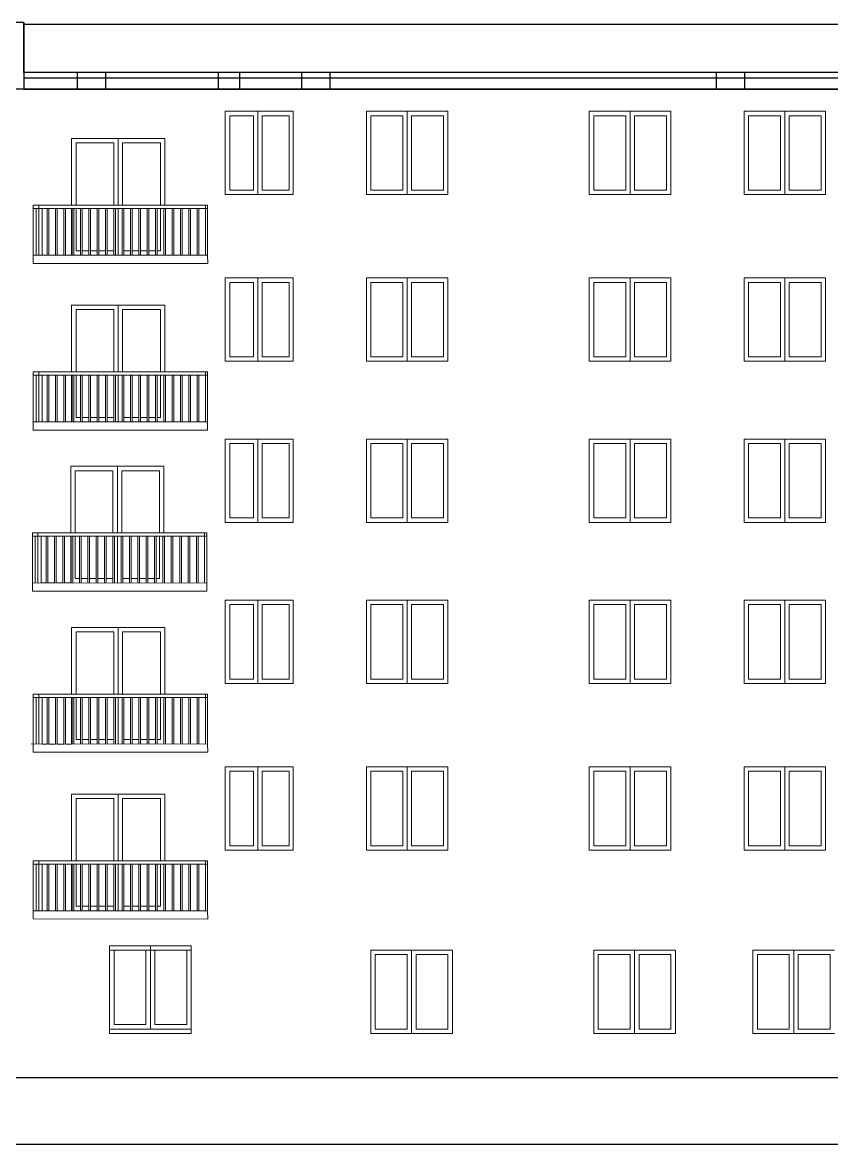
# Model space of a CAD drawing. Header units: millimetres. Extents: x -689206 to 4969298, y -1019800 to 703299.
# Drawn here: x -170048 to -155475, y -562840 to -542640 of the extents above; entities that cross this region are included whole.
import ezdxf

# ---------------------------------------------------------------- set-up
doc = ezdxf.new("R2010")
doc.units = ezdxf.units.MM
doc.layers.add('РАЗМЕРЫ', color=7, linetype='Continuous', lineweight=9)
doc.layers.add('фасад1', color=7, linetype='Continuous')

msp = doc.modelspace()

# ---------------------------------------------------------------- linework, layer by layer
at = {"layer": 'РАЗМЕРЫ', "lineweight": 30, "ltscale": 35}
for p, q in [((-170021.4, -542639.7), (-170531.4, -542639.7)), ((-170021.4, -542639.7), (-170021.4, -543839.7)), ((-170021.4, -543539.7), (-170021.4, -542639.7)), ((-152399.4, -542679.7), (-170021.4, -542679.7)), ((-151889.4, -543539.7), (-170021.4, -543539.7)), ((-169061.4, -543539.7), (-169061.4, -543839.7)), ((-168551.4, -543539.7), (-168551.4, -543839.7)), ((-166521.4, -543539.7), (-166521.4, -543839.7)), ((-166141.4, -543539.7), (-166141.4, -543839.7)), ((-165021.4, -543539.7), (-165021.4, -543839.7)), ((-164511.4, -543539.7), (-164511.4, -543839.7)), ((-157551.4, -543539.7), (-157551.4, -543839.7)), ((-157041.4, -543539.7), (-157041.4, -543839.7)), ((-170021.4, -543639.7), (-151889.4, -543639.7)), ((-151889.4, -543839.7), (-170531.4, -543839.7)), ((-170021.4, -543839.7), (-151889.4, -543839.7)), ((-152399.4, -561639.7), (-194450, -561639.7)), ((-141439.4, -562839.7), (-179761.4, -562839.7))]:
    msp.add_line(p, q, dxfattribs=at)
at = {"layer": 'РАЗМЕРЫ', "lineweight": 15, "ltscale": 35}
for p, q in [((-166399.6, -544239.7), (-166399.6, -545739.7)), ((-165169.6, -544239.7), (-166399.6, -544239.7)), ((-166399.6, -544239.7), (-166399.6, -545739.7)), ((-165169.6, -544239.7), (-166399.6, -544239.7)), ((-165169.6, -544239.7), (-166339.6, -544239.7)), ((-165169.6, -544239.7), (-166339.6, -544239.7)), ((-165169.6, -544239.7), (-166339.6, -544239.7)), ((-165169.6, -544239.7), (-166339.6, -544239.7)), ((-165888.7, -544319.7), (-166313.7, -544319.7)), ((-166313.7, -544319.7), (-166313.7, -545659.7)), ((-165888.7, -544319.7), (-165888.7, -545659.7)), ((-165754.6, -544239.7), (-165834.6, -544239.7)), ((-165754.6, -544239.7), (-165834.6, -544239.7)), ((-165808.7, -545739.7), (-165808.7, -544239.7)), ((-165754.6, -544239.7), (-165674.6, -544239.7)), ((-165754.6, -544239.7), (-165674.6, -544239.7)), ((-165242.8, -544319.7), (-165728.7, -544319.7)), ((-165728.7, -544319.7), (-165728.7, -545659.7)), ((-165242.8, -545659.7), (-165242.8, -544319.7)), ((-165169.6, -545739.7), (-165169.6, -544239.7)), ((-165169.6, -545739.7), (-165169.6, -544239.7)), ((-165169.6, -544239.7), (-165169.6, -545739.7)), ((-165169.6, -545739.7), (-165169.6, -544239.7)), ((-165169.6, -545739.7), (-165169.6, -544239.7)), ((-165169.6, -544239.7), (-165169.6, -545739.7)), ((-163854.1, -544239.7), (-163854.1, -545739.7)), ((-163854.1, -544239.7), (-162384.1, -544239.7)), ((-163854.1, -544239.7), (-163854.1, -545739.7)), ((-162384.1, -544239.7), (-163854.1, -544239.7)), ((-163854.1, -544239.7), (-163854.1, -545739.7)), ((-162384.1, -544239.7), (-163854.1, -544239.7)), ((-163774.1, -545659.7), (-163774.1, -544319.7)), ((-163774.1, -544319.7), (-163199.1, -544319.7)), ((-163199.1, -544319.7), (-163199.1, -545659.7)), ((-163119.1, -545739.7), (-163119.1, -544239.7)), ((-163039.1, -544319.7), (-162464.1, -544319.7)), ((-163039.1, -545659.7), (-163039.1, -544319.7)), ((-162464.1, -544319.7), (-162464.1, -545659.7)), ((-162384.1, -544239.7), (-162384.1, -545739.7)), ((-162384.1, -544239.7), (-162384.1, -545739.7)), ((-162384.1, -544239.7), (-162384.1, -545739.7)), ((-159838, -544239.7), (-159838, -545739.7)), ((-158368, -544239.7), (-159838, -544239.7)), ((-159838, -544239.7), (-159838, -545739.7)), ((-158368, -544239.7), (-159838, -544239.7)), ((-159838, -544239.7), (-159838, -545739.7)), ((-158368, -544239.7), (-159838, -544239.7)), ((-159758, -545659.7), (-159758, -544319.7)), ((-159758, -544319.7), (-159183, -544319.7)), ((-159183, -544319.7), (-159183, -545659.7)), ((-159103, -545739.7), (-159103, -544239.7)), ((-159023, -544319.7), (-158448, -544319.7)), ((-159023, -545659.7), (-159023, -544319.7)), ((-158448, -544319.7), (-158448, -545659.7)), ((-158368, -545739.7), (-158368, -544239.7)), ((-158368, -544239.7), (-158368, -545739.7)), ((-158368, -544239.7), (-158368, -545739.7)), ((-157052, -544239.7), (-157052, -545739.7)), ((-155582, -544239.7), (-157052, -544239.7)), ((-157052, -544239.7), (-157052, -545739.7)), ((-155582, -544239.7), (-157052, -544239.7)), ((-157052, -544239.7), (-157052, -545739.7)), ((-155582, -544239.7), (-157052, -544239.7)), ((-156972, -545659.7), (-156972, -544319.7)), ((-156972, -544319.7), (-156397, -544319.7)), ((-156397, -544319.7), (-156397, -545659.7)), ((-156317, -545739.7), (-156317, -544239.7)), ((-156237, -544319.7), (-155662, -544319.7)), ((-156237, -545659.7), (-156237, -544319.7)), ((-155662, -544319.7), (-155662, -545659.7)), ((-155582, -545739.7), (-155582, -544239.7)), ((-155582, -544239.7), (-155582, -545739.7)), ((-155582, -544239.7), (-155582, -545739.7)), ((-166399.6, -545739.7), (-165169.6, -545739.7)), ((-166399.6, -545739.7), (-165169.6, -545739.7)), ((-166339.6, -545739.7), (-165169.6, -545739.7)), ((-165169.6, -545739.7), (-166339.6, -545739.7)), ((-166339.6, -545739.7), (-165169.6, -545739.7)), ((-165169.6, -545739.7), (-166339.6, -545739.7)), ((-166313.7, -545659.7), (-165888.7, -545659.7)), ((-165728.7, -545659.7), (-165242.8, -545659.7)), ((-162384.1, -545739.7), (-163854.1, -545739.7)), ((-162384.1, -545739.7), (-163854.1, -545739.7)), ((-162384.1, -545739.7), (-163854.1, -545739.7)), ((-163854.1, -545739.7), (-163774.1, -545739.7)), ((-163199.1, -545659.7), (-163774.1, -545659.7)), ((-162464.1, -545659.7), (-163039.1, -545659.7)), ((-159838, -545739.7), (-158368, -545739.7)), ((-158368, -545739.7), (-159838, -545739.7)), ((-158368, -545739.7), (-159838, -545739.7)), ((-159838, -545739.7), (-159758, -545739.7)), ((-159183, -545659.7), (-159758, -545659.7)), ((-158448, -545659.7), (-159023, -545659.7)), ((-157052, -545739.7), (-155582, -545739.7)), ((-155582, -545739.7), (-157052, -545739.7)), ((-155582, -545739.7), (-157052, -545739.7)), ((-157052, -545739.7), (-156972, -545739.7)), ((-156397, -545659.7), (-156972, -545659.7)), ((-155662, -545659.7), (-156237, -545659.7)), ((-169851.9, -545929.7), (-169852.3, -546829.7)), ((-169692.9, -545989.7), (-169851.9, -545989.6)), ((-169801.1, -545989.6), (-169801.5, -546829.7)), ((-166711.9, -545929.7), (-166712.3, -546831)), ((-166399.6, -547239.7), (-166399.6, -548739.7)), ((-165169.6, -547239.7), (-166399.6, -547239.7)), ((-166399.6, -547239.7), (-166399.6, -548739.7)), ((-165169.6, -547239.7), (-166399.6, -547239.7)), ((-165169.6, -547239.7), (-166339.6, -547239.7)), ((-165169.6, -547239.7), (-166339.6, -547239.7)), ((-165169.6, -547239.7), (-166339.6, -547239.7)), ((-165169.6, -547239.7), (-166339.6, -547239.7)), ((-165888.7, -547319.7), (-166313.7, -547319.7)), ((-166313.7, -547319.7), (-166313.7, -548659.7)), ((-165888.7, -547319.7), (-165888.7, -548659.7)), ((-165754.6, -547239.7), (-165834.6, -547239.7)), ((-165754.6, -547239.7), (-165834.6, -547239.7)), ((-165808.7, -548739.7), (-165808.7, -547239.7)), ((-165754.6, -547239.7), (-165674.6, -547239.7)), ((-165754.6, -547239.7), (-165674.6, -547239.7)), ((-165242.8, -547319.7), (-165728.7, -547319.7)), ((-165728.7, -547319.7), (-165728.7, -548659.7)), ((-165242.8, -548659.7), (-165242.8, -547319.7)), ((-165169.6, -548739.7), (-165169.6, -547239.7)), ((-165169.6, -548739.7), (-165169.6, -547239.7)), ((-165169.6, -547239.7), (-165169.6, -548739.7)), ((-165169.6, -548739.7), (-165169.6, -547239.7)), ((-165169.6, -548739.7), (-165169.6, -547239.7)), ((-165169.6, -547239.7), (-165169.6, -548739.7)), ((-163854.1, -547239.7), (-163854.1, -548739.7)), ((-163854.1, -547239.7), (-162384.1, -547239.7)), ((-163854.1, -547239.7), (-163854.1, -548739.7)), ((-162384.1, -547239.7), (-163854.1, -547239.7)), ((-163854.1, -547239.7), (-163854.1, -548739.7)), ((-162384.1, -547239.7), (-163854.1, -547239.7)), ((-163774.1, -548659.7), (-163774.1, -547319.7)), ((-163774.1, -547319.7), (-163199.1, -547319.7)), ((-163199.1, -547319.7), (-163199.1, -548659.7)), ((-163119.1, -548739.7), (-163119.1, -547239.7)), ((-163039.1, -547319.7), (-162464.1, -547319.7)), ((-163039.1, -548659.7), (-163039.1, -547319.7)), ((-162464.1, -547319.7), (-162464.1, -548659.7)), ((-162384.1, -547239.7), (-162384.1, -548739.7)), ((-162384.1, -547239.7), (-162384.1, -548739.7)), ((-162384.1, -547239.7), (-162384.1, -548739.7)), ((-159838, -547239.7), (-159838, -548739.7)), ((-158368, -547239.7), (-159838, -547239.7)), ((-159838, -547239.7), (-159838, -548739.7)), ((-158368, -547239.7), (-159838, -547239.7)), ((-159838, -547239.7), (-159838, -548739.7)), ((-158368, -547239.7), (-159838, -547239.7)), ((-159758, -548659.7), (-159758, -547319.7)), ((-159758, -547319.7), (-159183, -547319.7)), ((-159183, -547319.7), (-159183, -548659.7)), ((-159103, -548739.7), (-159103, -547239.7)), ((-159023, -547319.7), (-158448, -547319.7)), ((-159023, -548659.7), (-159023, -547319.7)), ((-158448, -547319.7), (-158448, -548659.7)), ((-158368, -548739.7), (-158368, -547239.7)), ((-158368, -547239.7), (-158368, -548739.7)), ((-158368, -547239.7), (-158368, -548739.7)), ((-157052, -547239.7), (-157052, -548739.7)), ((-155582, -547239.7), (-157052, -547239.7)), ((-157052, -547239.7), (-157052, -548739.7)), ((-155582, -547239.7), (-157052, -547239.7)), ((-157052, -547239.7), (-157052, -548739.7)), ((-155582, -547239.7), (-157052, -547239.7)), ((-156972, -548659.7), (-156972, -547319.7)), ((-156972, -547319.7), (-156397, -547319.7)), ((-156397, -547319.7), (-156397, -548659.7)), ((-156317, -548739.7), (-156317, -547239.7)), ((-156237, -547319.7), (-155662, -547319.7)), ((-156237, -548659.7), (-156237, -547319.7)), ((-155662, -547319.7), (-155662, -548659.7)), ((-155582, -548739.7), (-155582, -547239.7)), ((-155582, -547239.7), (-155582, -548739.7)), ((-155582, -547239.7), (-155582, -548739.7)), ((-166399.6, -548739.7), (-165169.6, -548739.7)), ((-166399.6, -548739.7), (-165169.6, -548739.7)), ((-166339.6, -548739.7), (-165169.6, -548739.7)), ((-165169.6, -548739.7), (-166339.6, -548739.7)), ((-166339.6, -548739.7), (-165169.6, -548739.7)), ((-165169.6, -548739.7), (-166339.6, -548739.7)), ((-166313.7, -548659.7), (-165888.7, -548659.7)), ((-165728.7, -548659.7), (-165242.8, -548659.7)), ((-162384.1, -548739.7), (-163854.1, -548739.7)), ((-162384.1, -548739.7), (-163854.1, -548739.7)), ((-162384.1, -548739.7), (-163854.1, -548739.7)), ((-163854.1, -548739.7), (-163774.1, -548739.7)), ((-163199.1, -548659.7), (-163774.1, -548659.7)), ((-162464.1, -548659.7), (-163039.1, -548659.7)), ((-159838, -548739.7), (-158368, -548739.7)), ((-158368, -548739.7), (-159838, -548739.7)), ((-158368, -548739.7), (-159838, -548739.7)), ((-159838, -548739.7), (-159758, -548739.7)), ((-159183, -548659.7), (-159758, -548659.7)), ((-158448, -548659.7), (-159023, -548659.7)), ((-157052, -548739.7), (-155582, -548739.7)), ((-155582, -548739.7), (-157052, -548739.7)), ((-155582, -548739.7), (-157052, -548739.7)), ((-157052, -548739.7), (-156972, -548739.7)), ((-156397, -548659.7), (-156972, -548659.7)), ((-155662, -548659.7), (-156237, -548659.7)), ((-169851.9, -548929.7), (-169852.3, -549829.7)), ((-169692.9, -548989.7), (-169851.9, -548989.6)), ((-169801.1, -548989.6), (-169801.5, -549829.7)), ((-166711.9, -548929.7), (-166712.3, -549831)), ((-166399.6, -550139.7), (-166399.6, -551639.7)), ((-165169.6, -550139.7), (-166399.6, -550139.7)), ((-166399.6, -550139.7), (-166399.6, -551639.7)), ((-165169.6, -550139.7), (-166399.6, -550139.7)), ((-165169.6, -550139.7), (-166339.6, -550139.7)), ((-165169.6, -550139.7), (-166339.6, -550139.7)), ((-165169.6, -550139.7), (-166339.6, -550139.7)), ((-165169.6, -550139.7), (-166339.6, -550139.7)), ((-165888.7, -550219.7), (-166313.7, -550219.7)), ((-166313.7, -550219.7), (-166313.7, -551559.7)), ((-165888.7, -550219.7), (-165888.7, -551559.7)), ((-165754.6, -550139.7), (-165834.6, -550139.7)), ((-165754.6, -550139.7), (-165834.6, -550139.7)), ((-165808.7, -551639.7), (-165808.7, -550139.7)), ((-165754.6, -550139.7), (-165674.6, -550139.7)), ((-165754.6, -550139.7), (-165674.6, -550139.7)), ((-165242.8, -550219.7), (-165728.7, -550219.7)), ((-165728.7, -550219.7), (-165728.7, -551559.7)), ((-165242.8, -551559.7), (-165242.8, -550219.7)), ((-165169.6, -551639.7), (-165169.6, -550139.7)), ((-165169.6, -551639.7), (-165169.6, -550139.7)), ((-165169.6, -550139.7), (-165169.6, -551639.7)), ((-165169.6, -551639.7), (-165169.6, -550139.7)), ((-165169.6, -551639.7), (-165169.6, -550139.7)), ((-165169.6, -550139.7), (-165169.6, -551639.7)), ((-163854.1, -550139.7), (-163854.1, -551639.7)), ((-163854.1, -550139.7), (-162384.1, -550139.7)), ((-163854.1, -550139.7), (-163854.1, -551639.7)), ((-162384.1, -550139.7), (-163854.1, -550139.7)), ((-163854.1, -550139.7), (-163854.1, -551639.7)), ((-162384.1, -550139.7), (-163854.1, -550139.7)), ((-163774.1, -551559.7), (-163774.1, -550219.7)), ((-163774.1, -550219.7), (-163199.1, -550219.7)), ((-163199.1, -550219.7), (-163199.1, -551559.7)), ((-163119.1, -551639.7), (-163119.1, -550139.7)), ((-163039.1, -550219.7), (-162464.1, -550219.7)), ((-163039.1, -551559.7), (-163039.1, -550219.7)), ((-162464.1, -550219.7), (-162464.1, -551559.7)), ((-162384.1, -550139.7), (-162384.1, -551639.7)), ((-162384.1, -550139.7), (-162384.1, -551639.7)), ((-162384.1, -550139.7), (-162384.1, -551639.7)), ((-159838, -550139.7), (-159838, -551639.7)), ((-158368, -550139.7), (-159838, -550139.7)), ((-159838, -550139.7), (-159838, -551639.7)), ((-158368, -550139.7), (-159838, -550139.7)), ((-159838, -550139.7), (-159838, -551639.7)), ((-158368, -550139.7), (-159838, -550139.7)), ((-159758, -551559.7), (-159758, -550219.7)), ((-159758, -550219.7), (-159183, -550219.7)), ((-159183, -550219.7), (-159183, -551559.7)), ((-159103, -551639.7), (-159103, -550139.7)), ((-159023, -550219.7), (-158448, -550219.7)), ((-159023, -551559.7), (-159023, -550219.7)), ((-158448, -550219.7), (-158448, -551559.7)), ((-158368, -551639.7), (-158368, -550139.7)), ((-158368, -550139.7), (-158368, -551639.7)), ((-158368, -550139.7), (-158368, -551639.7)), ((-157052, -550139.7), (-157052, -551639.7)), ((-155582, -550139.7), (-157052, -550139.7)), ((-157052, -550139.7), (-157052, -551639.7)), ((-155582, -550139.7), (-157052, -550139.7)), ((-157052, -550139.7), (-157052, -551639.7)), ((-155582, -550139.7), (-157052, -550139.7)), ((-156972, -551559.7), (-156972, -550219.7)), ((-156972, -550219.7), (-156397, -550219.7)), ((-156397, -550219.7), (-156397, -551559.7)), ((-156317, -551639.7), (-156317, -550139.7)), ((-156237, -550219.7), (-155662, -550219.7)), ((-156237, -551559.7), (-156237, -550219.7)), ((-155662, -550219.7), (-155662, -551559.7)), ((-155582, -551639.7), (-155582, -550139.7)), ((-155582, -550139.7), (-155582, -551639.7)), ((-155582, -550139.7), (-155582, -551639.7)), ((-166399.6, -551639.7), (-165169.6, -551639.7)), ((-166399.6, -551639.7), (-165169.6, -551639.7)), ((-166339.6, -551639.7), (-165169.6, -551639.7)), ((-165169.6, -551639.7), (-166339.6, -551639.7)), ((-166339.6, -551639.7), (-165169.6, -551639.7)), ((-165169.6, -551639.7), (-166339.6, -551639.7)), ((-166313.7, -551559.7), (-165888.7, -551559.7)), ((-165728.7, -551559.7), (-165242.8, -551559.7)), ((-162384.1, -551639.7), (-163854.1, -551639.7)), ((-162384.1, -551639.7), (-163854.1, -551639.7)), ((-162384.1, -551639.7), (-163854.1, -551639.7)), ((-163854.1, -551639.7), (-163774.1, -551639.7)), ((-163199.1, -551559.7), (-163774.1, -551559.7)), ((-162464.1, -551559.7), (-163039.1, -551559.7)), ((-159838, -551639.7), (-158368, -551639.7)), ((-158368, -551639.7), (-159838, -551639.7)), ((-158368, -551639.7), (-159838, -551639.7)), ((-159838, -551639.7), (-159758, -551639.7)), ((-159183, -551559.7), (-159758, -551559.7)), ((-158448, -551559.7), (-159023, -551559.7)), ((-157052, -551639.7), (-155582, -551639.7)), ((-155582, -551639.7), (-157052, -551639.7)), ((-155582, -551639.7), (-157052, -551639.7)), ((-157052, -551639.7), (-156972, -551639.7)), ((-156397, -551559.7), (-156972, -551559.7)), ((-155662, -551559.7), (-156237, -551559.7)), ((-169867.6, -551829.7), (-169868, -552729.7)), ((-166727.6, -551829.7), (-166728, -552731)), ((-169708.6, -551889.7), (-169867.6, -551889.6)), ((-169816.8, -551889.6), (-169817.1, -552729.7)), ((-166399.6, -553039.7), (-166399.6, -554539.7)), ((-165169.6, -553039.7), (-166399.6, -553039.7)), ((-166399.6, -553039.7), (-166399.6, -554539.7)), ((-165169.6, -553039.7), (-166399.6, -553039.7)), ((-165169.6, -553039.7), (-166339.6, -553039.7)), ((-165169.6, -553039.7), (-166339.6, -553039.7)), ((-165169.6, -553039.7), (-166339.6, -553039.7)), ((-165169.6, -553039.7), (-166339.6, -553039.7)), ((-165754.6, -553039.7), (-165834.6, -553039.7)), ((-165754.6, -553039.7), (-165834.6, -553039.7)), ((-165808.7, -554539.7), (-165808.7, -553039.7)), ((-165754.6, -553039.7), (-165674.6, -553039.7)), ((-165754.6, -553039.7), (-165674.6, -553039.7)), ((-165169.6, -554539.7), (-165169.6, -553039.7)), ((-165169.6, -554539.7), (-165169.6, -553039.7)), ((-165169.6, -553039.7), (-165169.6, -554539.7)), ((-165169.6, -554539.7), (-165169.6, -553039.7)), ((-165169.6, -554539.7), (-165169.6, -553039.7)), ((-165169.6, -553039.7), (-165169.6, -554539.7)), ((-163854.1, -553039.7), (-163854.1, -554539.7)), ((-163854.1, -553039.7), (-162384.1, -553039.7)), ((-163854.1, -553039.7), (-163854.1, -554539.7)), ((-162384.1, -553039.7), (-163854.1, -553039.7)), ((-163854.1, -553039.7), (-163854.1, -554539.7)), ((-162384.1, -553039.7), (-163854.1, -553039.7)), ((-163119.1, -554539.7), (-163119.1, -553039.7)), ((-162384.1, -553039.7), (-162384.1, -554539.7)), ((-162384.1, -553039.7), (-162384.1, -554539.7)), ((-162384.1, -553039.7), (-162384.1, -554539.7)), ((-159838, -553039.7), (-159838, -554539.7)), ((-158368, -553039.7), (-159838, -553039.7)), ((-159838, -553039.7), (-159838, -554539.7)), ((-158368, -553039.7), (-159838, -553039.7)), ((-159838, -553039.7), (-159838, -554539.7)), ((-158368, -553039.7), (-159838, -553039.7)), ((-159103, -554539.7), (-159103, -553039.7)), ((-158368, -554539.7), (-158368, -553039.7)), ((-158368, -553039.7), (-158368, -554539.7)), ((-158368, -553039.7), (-158368, -554539.7)), ((-157052, -553039.7), (-157052, -554539.7)), ((-155582, -553039.7), (-157052, -553039.7)), ((-157052, -553039.7), (-157052, -554539.7)), ((-155582, -553039.7), (-157052, -553039.7)), ((-157052, -553039.7), (-157052, -554539.7)), ((-155582, -553039.7), (-157052, -553039.7)), ((-156317, -554539.7), (-156317, -553039.7)), ((-155582, -554539.7), (-155582, -553039.7)), ((-155582, -553039.7), (-155582, -554539.7)), ((-155582, -553039.7), (-155582, -554539.7)), ((-165888.7, -553119.7), (-166313.7, -553119.7)), ((-166313.7, -553119.7), (-166313.7, -554459.7)), ((-165888.7, -553119.7), (-165888.7, -554459.7)), ((-165242.8, -553119.7), (-165728.7, -553119.7)), ((-165728.7, -553119.7), (-165728.7, -554459.7)), ((-165242.8, -554459.7), (-165242.8, -553119.7)), ((-163774.1, -554459.7), (-163774.1, -553119.7)), ((-163774.1, -553119.7), (-163199.1, -553119.7)), ((-163199.1, -553119.7), (-163199.1, -554459.7)), ((-163039.1, -553119.7), (-162464.1, -553119.7)), ((-163039.1, -554459.7), (-163039.1, -553119.7)), ((-162464.1, -553119.7), (-162464.1, -554459.7)), ((-159758, -554459.7), (-159758, -553119.7)), ((-159758, -553119.7), (-159183, -553119.7)), ((-159183, -553119.7), (-159183, -554459.7)), ((-159023, -553119.7), (-158448, -553119.7)), ((-159023, -554459.7), (-159023, -553119.7)), ((-158448, -553119.7), (-158448, -554459.7)), ((-156972, -554459.7), (-156972, -553119.7)), ((-156972, -553119.7), (-156397, -553119.7)), ((-156397, -553119.7), (-156397, -554459.7)), ((-156237, -553119.7), (-155662, -553119.7)), ((-156237, -554459.7), (-156237, -553119.7)), ((-155662, -553119.7), (-155662, -554459.7)), ((-166313.7, -554459.7), (-165888.7, -554459.7)), ((-165728.7, -554459.7), (-165242.8, -554459.7)), ((-163199.1, -554459.7), (-163774.1, -554459.7)), ((-162464.1, -554459.7), (-163039.1, -554459.7)), ((-159183, -554459.7), (-159758, -554459.7)), ((-158448, -554459.7), (-159023, -554459.7)), ((-156397, -554459.7), (-156972, -554459.7)), ((-155662, -554459.7), (-156237, -554459.7)), ((-166399.6, -554539.7), (-165169.6, -554539.7)), ((-166399.6, -554539.7), (-165169.6, -554539.7)), ((-166339.6, -554539.7), (-165169.6, -554539.7)), ((-165169.6, -554539.7), (-166339.6, -554539.7)), ((-166339.6, -554539.7), (-165169.6, -554539.7)), ((-165169.6, -554539.7), (-166339.6, -554539.7)), ((-162384.1, -554539.7), (-163854.1, -554539.7)), ((-162384.1, -554539.7), (-163854.1, -554539.7)), ((-162384.1, -554539.7), (-163854.1, -554539.7)), ((-163854.1, -554539.7), (-163774.1, -554539.7)), ((-159838, -554539.7), (-158368, -554539.7)), ((-158368, -554539.7), (-159838, -554539.7)), ((-158368, -554539.7), (-159838, -554539.7)), ((-159838, -554539.7), (-159758, -554539.7)), ((-157052, -554539.7), (-155582, -554539.7)), ((-155582, -554539.7), (-157052, -554539.7)), ((-155582, -554539.7), (-157052, -554539.7)), ((-157052, -554539.7), (-156972, -554539.7)), ((-169851.9, -554729.7), (-169852.3, -555629.7)), ((-169692.9, -554789.7), (-169851.9, -554789.6)), ((-169801.1, -554789.6), (-169801.5, -555629.7)), ((-166711.9, -554729.7), (-166712.3, -555631)), ((-166399.6, -556039.7), (-166399.6, -557539.7)), ((-165169.6, -556039.7), (-166399.6, -556039.7)), ((-165169.6, -556039.7), (-166339.6, -556039.7)), ((-165169.6, -556039.7), (-166339.6, -556039.7)), ((-165754.6, -556039.7), (-165834.6, -556039.7)), ((-165808.7, -557539.7), (-165808.7, -556039.7)), ((-165754.6, -556039.7), (-165674.6, -556039.7)), ((-165169.6, -557539.7), (-165169.6, -556039.7)), ((-165169.6, -557539.7), (-165169.6, -556039.7)), ((-165169.6, -556039.7), (-165169.6, -557539.7)), ((-163854.1, -556039.7), (-163854.1, -557539.7)), ((-163854.1, -556039.7), (-162384.1, -556039.7)), ((-163854.1, -556039.7), (-163854.1, -557539.7)), ((-162384.1, -556039.7), (-163854.1, -556039.7)), ((-163854.1, -556039.7), (-163854.1, -557539.7)), ((-162384.1, -556039.7), (-163854.1, -556039.7)), ((-163119.1, -557539.7), (-163119.1, -556039.7)), ((-162384.1, -556039.7), (-162384.1, -557539.7)), ((-162384.1, -556039.7), (-162384.1, -557539.7)), ((-162384.1, -556039.7), (-162384.1, -557539.7)), ((-159838, -556039.7), (-159838, -557539.7)), ((-158368, -556039.7), (-159838, -556039.7)), ((-159838, -556039.7), (-159838, -557539.7)), ((-158368, -556039.7), (-159838, -556039.7)), ((-159838, -556039.7), (-159838, -557539.7)), ((-158368, -556039.7), (-159838, -556039.7)), ((-159103, -557539.7), (-159103, -556039.7)), ((-158368, -557539.7), (-158368, -556039.7)), ((-158368, -556039.7), (-158368, -557539.7)), ((-158368, -556039.7), (-158368, -557539.7)), ((-157052, -556039.7), (-157052, -557539.7)), ((-155582, -556039.7), (-157052, -556039.7)), ((-157052, -556039.7), (-157052, -557539.7)), ((-155582, -556039.7), (-157052, -556039.7)), ((-157052, -556039.7), (-157052, -557539.7)), ((-155582, -556039.7), (-157052, -556039.7)), ((-156317, -557539.7), (-156317, -556039.7)), ((-155582, -557539.7), (-155582, -556039.7)), ((-155582, -556039.7), (-155582, -557539.7)), ((-155582, -556039.7), (-155582, -557539.7)), ((-165888.7, -556119.7), (-166313.7, -556119.7)), ((-166313.7, -556119.7), (-166313.7, -557459.7)), ((-165888.7, -556119.7), (-165888.7, -557459.7)), ((-165242.8, -556119.7), (-165728.7, -556119.7)), ((-165728.7, -556119.7), (-165728.7, -557459.7)), ((-165242.8, -557459.7), (-165242.8, -556119.7)), ((-163774.1, -557459.7), (-163774.1, -556119.7)), ((-163774.1, -556119.7), (-163199.1, -556119.7)), ((-163199.1, -556119.7), (-163199.1, -557459.7)), ((-163039.1, -556119.7), (-162464.1, -556119.7)), ((-163039.1, -557459.7), (-163039.1, -556119.7)), ((-162464.1, -556119.7), (-162464.1, -557459.7)), ((-159758, -557459.7), (-159758, -556119.7)), ((-159758, -556119.7), (-159183, -556119.7)), ((-159183, -556119.7), (-159183, -557459.7)), ((-159023, -556119.7), (-158448, -556119.7)), ((-159023, -557459.7), (-159023, -556119.7)), ((-158448, -556119.7), (-158448, -557459.7)), ((-156972, -557459.7), (-156972, -556119.7)), ((-156972, -556119.7), (-156397, -556119.7)), ((-156397, -556119.7), (-156397, -557459.7)), ((-156237, -556119.7), (-155662, -556119.7)), ((-156237, -557459.7), (-156237, -556119.7)), ((-155662, -556119.7), (-155662, -557459.7)), ((-166313.7, -557459.7), (-165888.7, -557459.7)), ((-165728.7, -557459.7), (-165242.8, -557459.7)), ((-163199.1, -557459.7), (-163774.1, -557459.7)), ((-162464.1, -557459.7), (-163039.1, -557459.7)), ((-159183, -557459.7), (-159758, -557459.7)), ((-158448, -557459.7), (-159023, -557459.7)), ((-156397, -557459.7), (-156972, -557459.7)), ((-155662, -557459.7), (-156237, -557459.7)), ((-166399.6, -557539.7), (-165169.6, -557539.7)), ((-166339.6, -557539.7), (-165169.6, -557539.7)), ((-165169.6, -557539.7), (-166339.6, -557539.7)), ((-162384.1, -557539.7), (-163854.1, -557539.7)), ((-162384.1, -557539.7), (-163854.1, -557539.7)), ((-162384.1, -557539.7), (-163854.1, -557539.7)), ((-163854.1, -557539.7), (-163774.1, -557539.7)), ((-159838, -557539.7), (-158368, -557539.7)), ((-158368, -557539.7), (-159838, -557539.7)), ((-158368, -557539.7), (-159838, -557539.7)), ((-159838, -557539.7), (-159758, -557539.7)), ((-157052, -557539.7), (-155582, -557539.7)), ((-155582, -557539.7), (-157052, -557539.7)), ((-155582, -557539.7), (-157052, -557539.7)), ((-157052, -557539.7), (-156972, -557539.7)), ((-169851.9, -557729.7), (-169852.3, -558629.7)), ((-169692.9, -557789.7), (-169851.9, -557789.6)), ((-169801.1, -557789.6), (-169801.5, -558629.7)), ((-166711.9, -557729.7), (-166712.3, -558631)), ((-168478.2, -559259.7), (-168478.2, -560759.7)), ((-167008.2, -559259.7), (-168478.2, -559259.7)), ((-168478.2, -559259.7), (-168478.2, -560759.7)), ((-167008.2, -559259.7), (-168478.2, -559259.7)), ((-167743.2, -560759.7), (-167743.2, -559259.7)), ((-167008.2, -559259.7), (-167008.2, -560759.7)), ((-167008.2, -559259.7), (-167008.2, -560759.7)), ((-168478.2, -559339.7), (-168478.2, -560839.7)), ((-168478.2, -559339.7), (-167008.2, -559339.7)), ((-168398.2, -560679.7), (-168398.2, -559339.7)), ((-168398.2, -559339.7), (-167823.2, -559339.7)), ((-167823.2, -559339.7), (-167823.2, -560679.7)), ((-167663.2, -559339.7), (-167088.2, -559339.7)), ((-167663.2, -560679.7), (-167663.2, -559339.7)), ((-167088.2, -559339.7), (-167088.2, -560679.7)), ((-167008.2, -559339.7), (-167008.2, -560839.7)), ((-163774.5, -559339.7), (-163774.5, -560839.7)), ((-163774.5, -559339.7), (-162304.5, -559339.7)), ((-163774.5, -559339.7), (-163774.5, -560839.7)), ((-162304.5, -559339.7), (-163774.5, -559339.7)), ((-163774.5, -559339.7), (-163774.5, -560839.7)), ((-162304.5, -559339.7), (-163774.5, -559339.7)), ((-163694.5, -560759.7), (-163694.5, -559419.7)), ((-163694.5, -559419.7), (-163119.5, -559419.7)), ((-163119.5, -559419.7), (-163119.5, -560759.7)), ((-163039.5, -560839.7), (-163039.5, -559339.7)), ((-162959.5, -559419.7), (-162384.5, -559419.7)), ((-162959.5, -560759.7), (-162959.5, -559419.7)), ((-162384.5, -559419.7), (-162384.5, -560759.7)), ((-162304.5, -559339.7), (-162304.5, -560839.7)), ((-162304.5, -559339.7), (-162304.5, -560839.7)), ((-162304.5, -559339.7), (-162304.5, -560839.7)), ((-159758.4, -559339.7), (-159758.4, -560839.7)), ((-158288.4, -559339.7), (-159758.4, -559339.7)), ((-159758.4, -559339.7), (-159758.4, -560839.7)), ((-158288.4, -559339.7), (-159758.4, -559339.7)), ((-159758.4, -559339.7), (-159758.4, -560839.7)), ((-158288.4, -559339.7), (-159758.4, -559339.7)), ((-159678.4, -560759.7), (-159678.4, -559419.7)), ((-159678.4, -559419.7), (-159103.4, -559419.7)), ((-159103.4, -559419.7), (-159103.4, -560759.7)), ((-159023.4, -560839.7), (-159023.4, -559339.7)), ((-158943.4, -559419.7), (-158368.4, -559419.7)), ((-158943.4, -560759.7), (-158943.4, -559419.7)), ((-158368.4, -559419.7), (-158368.4, -560759.7)), ((-158288.4, -560839.7), (-158288.4, -559339.7)), ((-158288.4, -559339.7), (-158288.4, -560839.7)), ((-158288.4, -559339.7), (-158288.4, -560839.7)), ((-156891.6, -559339.7), (-156891.6, -560839.7)), ((-155421.6, -559339.7), (-156891.6, -559339.7)), ((-156891.6, -559339.7), (-156891.6, -560839.7)), ((-155421.6, -559339.7), (-156891.6, -559339.7)), ((-156891.6, -559339.7), (-156891.6, -560839.7)), ((-155421.6, -559339.7), (-156891.6, -559339.7)), ((-156811.6, -560759.7), (-156811.6, -559419.7)), ((-156811.6, -559419.7), (-156236.6, -559419.7)), ((-156236.6, -559419.7), (-156236.6, -560759.7)), ((-156156.6, -560839.7), (-156156.6, -559339.7)), ((-156076.6, -559419.7), (-155501.6, -559419.7)), ((-156076.6, -560759.7), (-156076.6, -559419.7)), ((-155501.6, -559419.7), (-155501.6, -560759.7)), ((-167823.2, -560679.7), (-168398.2, -560679.7)), ((-167088.2, -560679.7), (-167663.2, -560679.7)), ((-167008.2, -560759.7), (-168478.2, -560759.7)), ((-167008.2, -560759.7), (-168478.2, -560759.7)), ((-168478.2, -560759.7), (-168398.2, -560759.7)), ((-167008.2, -560839.7), (-168478.2, -560839.7)), ((-162304.5, -560839.7), (-163774.5, -560839.7)), ((-162304.5, -560839.7), (-163774.5, -560839.7)), ((-162304.5, -560839.7), (-163774.5, -560839.7)), ((-163774.5, -560839.7), (-163694.5, -560839.7)), ((-163119.5, -560759.7), (-163694.5, -560759.7)), ((-162384.5, -560759.7), (-162959.5, -560759.7)), ((-159758.4, -560839.7), (-158288.4, -560839.7)), ((-158288.4, -560839.7), (-159758.4, -560839.7)), ((-158288.4, -560839.7), (-159758.4, -560839.7)), ((-159758.4, -560839.7), (-159678.4, -560839.7)), ((-159103.4, -560759.7), (-159678.4, -560759.7)), ((-158368.4, -560759.7), (-158943.4, -560759.7)), ((-156891.6, -560839.7), (-155421.6, -560839.7)), ((-155421.6, -560839.7), (-156891.6, -560839.7)), ((-155421.6, -560839.7), (-156891.6, -560839.7)), ((-156891.6, -560839.7), (-156811.6, -560839.7)), ((-156236.6, -560759.7), (-156811.6, -560759.7)), ((-155501.6, -560759.7), (-156076.6, -560759.7))]:
    msp.add_line(p, q, dxfattribs=at)
at = {"layer": 'фасад1', "color": 7, "lineweight": 15}
for p, q in [((-166711.9, -545929.7), (-169851.9, -545929.7)), ((-169752.9, -545929.7), (-169752.9, -546829.7)), ((-166711.9, -545990.1), (-169692.9, -545989.7)), ((-169152.9, -545989.7), (-169152.9, -546829.7)), ((-169122.9, -545989.7), (-169122.9, -546829.7)), ((-169002.9, -545989.7), (-169002.9, -546829.7)), ((-168972.9, -545989.7), (-168972.9, -546829.7)), ((-168852.9, -545989.7), (-168852.9, -546829.7)), ((-168822.9, -545989.7), (-168822.9, -546829.7)), ((-168702.9, -545989.7), (-168702.9, -546829.7)), ((-168672.9, -545989.7), (-168672.9, -546829.7)), ((-168552.9, -545989.7), (-168552.9, -546829.7)), ((-168522.9, -545989.7), (-168522.9, -546829.7)), ((-168402.9, -545989.7), (-168402.9, -546829.7)), ((-168372.9, -545989.7), (-168372.9, -546829.7)), ((-168252.9, -545989.7), (-168252.9, -546829.7)), ((-168222.9, -545989.7), (-168222.9, -546829.7)), ((-168102.9, -545989.7), (-168102.9, -546829.7)), ((-168072.9, -545989.7), (-168072.9, -546829.7)), ((-167952.9, -545989.7), (-167952.9, -546829.7)), ((-167922.9, -545989.7), (-167922.9, -546829.7)), ((-167802.9, -545989.7), (-167802.9, -546829.7)), ((-167772.9, -545989.7), (-167772.9, -546829.7)), ((-167652.9, -545989.7), (-167652.9, -546829.7)), ((-167622.9, -545989.7), (-167622.9, -546829.7)), ((-167502.9, -545989.7), (-167502.9, -546829.7)), ((-167472.9, -545989.7), (-167472.9, -546829.7)), ((-167352.9, -545989.7), (-167352.9, -546829.7)), ((-167322.9, -545989.7), (-167322.9, -546829.7)), ((-167199.9, -545990.1), (-167199.9, -546830.1)), ((-167169.9, -545990.1), (-167169.9, -546830.1)), ((-167049.9, -545990.1), (-167049.9, -546830.1)), ((-167019.9, -545990.1), (-167019.9, -546830.1)), ((-166899.9, -545990.1), (-166899.9, -546830.1)), ((-166869.9, -545990.1), (-166869.9, -546830.1)), ((-166752.9, -546829.7), (-166752.9, -545929.7)), ((-169002.9, -546749.7), (-169082.9, -546749.7)), ((-168852.9, -546749.7), (-168972.9, -546749.7)), ((-168702.9, -546749.7), (-168822.9, -546749.7)), ((-168552.9, -546749.7), (-168672.9, -546749.7)), ((-168402.9, -546749.7), (-168522.9, -546749.7)), ((-168102.9, -546749.7), (-168222.9, -546749.7)), ((-167952.9, -546749.7), (-168072.9, -546749.7)), ((-167802.9, -546749.7), (-167922.9, -546749.7)), ((-167652.9, -546749.7), (-167772.9, -546749.7)), ((-167562.9, -546749.7), (-167622.9, -546749.7)), ((-166711.9, -548929.7), (-169851.9, -548929.7)), ((-169752.9, -548929.7), (-169752.9, -549829.7)), ((-166711.9, -548990.1), (-169692.9, -548989.7)), ((-169152.9, -548989.7), (-169152.9, -549829.7)), ((-169122.9, -548989.7), (-169122.9, -549829.7)), ((-169002.9, -548989.7), (-169002.9, -549829.7)), ((-168972.9, -548989.7), (-168972.9, -549829.7)), ((-168852.9, -548989.7), (-168852.9, -549829.7)), ((-168822.9, -548989.7), (-168822.9, -549829.7)), ((-168702.9, -548989.7), (-168702.9, -549829.7)), ((-168672.9, -548989.7), (-168672.9, -549829.7)), ((-168552.9, -548989.7), (-168552.9, -549829.7)), ((-168522.9, -548989.7), (-168522.9, -549829.7)), ((-168402.9, -548989.7), (-168402.9, -549829.7)), ((-168372.9, -548989.7), (-168372.9, -549829.7)), ((-168252.9, -548989.7), (-168252.9, -549829.7)), ((-168222.9, -548989.7), (-168222.9, -549829.7)), ((-168102.9, -548989.7), (-168102.9, -549829.7)), ((-168072.9, -548989.7), (-168072.9, -549829.7)), ((-167952.9, -548989.7), (-167952.9, -549829.7)), ((-167922.9, -548989.7), (-167922.9, -549829.7)), ((-167802.9, -548989.7), (-167802.9, -549829.7)), ((-167772.9, -548989.7), (-167772.9, -549829.7)), ((-167652.9, -548989.7), (-167652.9, -549829.7)), ((-167622.9, -548989.7), (-167622.9, -549829.7)), ((-167502.9, -548989.7), (-167502.9, -549829.7)), ((-167472.9, -548989.7), (-167472.9, -549829.7)), ((-167352.9, -548989.7), (-167352.9, -549829.7)), ((-167322.9, -548989.7), (-167322.9, -549829.7)), ((-167199.9, -548990.1), (-167199.9, -549830.1)), ((-167169.9, -548990.1), (-167169.9, -549830.1)), ((-167049.9, -548990.1), (-167049.9, -549830.1)), ((-167019.9, -548990.1), (-167019.9, -549830.1)), ((-166899.9, -548990.1), (-166899.9, -549830.1)), ((-166869.9, -548990.1), (-166869.9, -549830.1)), ((-166752.9, -549829.7), (-166752.9, -548929.7)), ((-169002.9, -549749.7), (-169082.9, -549749.7)), ((-168852.9, -549749.7), (-168972.9, -549749.7)), ((-168702.9, -549749.7), (-168822.9, -549749.7)), ((-168552.9, -549749.7), (-168672.9, -549749.7)), ((-168402.9, -549749.7), (-168522.9, -549749.7)), ((-168102.9, -549749.7), (-168222.9, -549749.7)), ((-167952.9, -549749.7), (-168072.9, -549749.7)), ((-167802.9, -549749.7), (-167922.9, -549749.7)), ((-167652.9, -549749.7), (-167772.9, -549749.7)), ((-167562.9, -549749.7), (-167622.9, -549749.7)), ((-166727.6, -551829.7), (-169867.6, -551829.7)), ((-169768.6, -551829.7), (-169768.6, -552729.7)), ((-166768.6, -552729.7), (-166768.6, -551829.7)), ((-166727.6, -551890.1), (-169708.6, -551889.7)), ((-169168.6, -551889.7), (-169168.6, -552729.7)), ((-169138.6, -551889.7), (-169138.6, -552729.7)), ((-169018.6, -551889.7), (-169018.6, -552729.7)), ((-168988.6, -551889.7), (-168988.6, -552729.7)), ((-168868.6, -551889.7), (-168868.6, -552729.7)), ((-168838.6, -551889.7), (-168838.6, -552729.7)), ((-168718.6, -551889.7), (-168718.6, -552729.7)), ((-168688.6, -551889.7), (-168688.6, -552729.7)), ((-168568.6, -551889.7), (-168568.6, -552729.7)), ((-168538.6, -551889.7), (-168538.6, -552729.7)), ((-168418.6, -551889.7), (-168418.6, -552729.7)), ((-168388.6, -551889.7), (-168388.6, -552729.7)), ((-168268.6, -551889.7), (-168268.6, -552729.7)), ((-168238.6, -551889.7), (-168238.6, -552729.7)), ((-168118.6, -551889.7), (-168118.6, -552729.7)), ((-168088.6, -551889.7), (-168088.6, -552729.7)), ((-167968.6, -551889.7), (-167968.6, -552729.7)), ((-167938.6, -551889.7), (-167938.6, -552729.7)), ((-167818.6, -551889.7), (-167818.6, -552729.7)), ((-167788.6, -551889.7), (-167788.6, -552729.7)), ((-167668.6, -551889.7), (-167668.6, -552729.7)), ((-167638.6, -551889.7), (-167638.6, -552729.7)), ((-167518.6, -551889.7), (-167518.6, -552729.7)), ((-167488.6, -551889.7), (-167488.6, -552729.7)), ((-167368.6, -551889.7), (-167368.6, -552729.7)), ((-167338.6, -551889.7), (-167338.6, -552729.7)), ((-167215.6, -551890.1), (-167215.6, -552730.1)), ((-167185.6, -551890.1), (-167185.6, -552730.1)), ((-167065.6, -551890.1), (-167065.6, -552730.1)), ((-167035.6, -551890.1), (-167035.6, -552730.1)), ((-166915.6, -551890.1), (-166915.6, -552730.1)), ((-166885.6, -551890.1), (-166885.6, -552730.1)), ((-169018.6, -552649.7), (-169098.6, -552649.7)), ((-168868.6, -552649.7), (-168988.6, -552649.7)), ((-168718.6, -552649.7), (-168838.6, -552649.7)), ((-168568.6, -552649.7), (-168688.6, -552649.7)), ((-168418.6, -552649.7), (-168538.6, -552649.7)), ((-168118.6, -552649.7), (-168238.6, -552649.7)), ((-167968.6, -552649.7), (-168088.6, -552649.7)), ((-167818.6, -552649.7), (-167938.6, -552649.7)), ((-167668.6, -552649.7), (-167788.6, -552649.7)), ((-167578.6, -552649.7), (-167638.6, -552649.7)), ((-166711.9, -554729.7), (-169851.9, -554729.7)), ((-169752.9, -554729.7), (-169752.9, -555629.7)), ((-166711.9, -554790.1), (-169692.9, -554789.7)), ((-169152.9, -554789.7), (-169152.9, -555629.7)), ((-169122.9, -554789.7), (-169122.9, -555629.7)), ((-169002.9, -554789.7), (-169002.9, -555629.7)), ((-168972.9, -554789.7), (-168972.9, -555629.7)), ((-168852.9, -554789.7), (-168852.9, -555629.7)), ((-168822.9, -554789.7), (-168822.9, -555629.7)), ((-168702.9, -554789.7), (-168702.9, -555629.7)), ((-168672.9, -554789.7), (-168672.9, -555629.7)), ((-168552.9, -554789.7), (-168552.9, -555629.7)), ((-168522.9, -554789.7), (-168522.9, -555629.7)), ((-168402.9, -554789.7), (-168402.9, -555629.7)), ((-168372.9, -554789.7), (-168372.9, -555629.7)), ((-168252.9, -554789.7), (-168252.9, -555629.7)), ((-168222.9, -554789.7), (-168222.9, -555629.7)), ((-168102.9, -554789.7), (-168102.9, -555629.7)), ((-168072.9, -554789.7), (-168072.9, -555629.7)), ((-167952.9, -554789.7), (-167952.9, -555629.7)), ((-167922.9, -554789.7), (-167922.9, -555629.7)), ((-167802.9, -554789.7), (-167802.9, -555629.7)), ((-167772.9, -554789.7), (-167772.9, -555629.7)), ((-167652.9, -554789.7), (-167652.9, -555629.7)), ((-167622.9, -554789.7), (-167622.9, -555629.7)), ((-167502.9, -554789.7), (-167502.9, -555629.7)), ((-167472.9, -554789.7), (-167472.9, -555629.7)), ((-167352.9, -554789.7), (-167352.9, -555629.7)), ((-167322.9, -554789.7), (-167322.9, -555629.7)), ((-167199.9, -554790.1), (-167199.9, -555630.1)), ((-167169.9, -554790.1), (-167169.9, -555630.1)), ((-167049.9, -554790.1), (-167049.9, -555630.1)), ((-167019.9, -554790.1), (-167019.9, -555630.1)), ((-166899.9, -554790.1), (-166899.9, -555630.1)), ((-166869.9, -554790.1), (-166869.9, -555630.1)), ((-166752.9, -555629.7), (-166752.9, -554729.7)), ((-169002.9, -555549.7), (-169082.9, -555549.7)), ((-168852.9, -555549.7), (-168972.9, -555549.7)), ((-168702.9, -555549.7), (-168822.9, -555549.7)), ((-168552.9, -555549.7), (-168672.9, -555549.7)), ((-168402.9, -555549.7), (-168522.9, -555549.7)), ((-168102.9, -555549.7), (-168222.9, -555549.7)), ((-167952.9, -555549.7), (-168072.9, -555549.7)), ((-167802.9, -555549.7), (-167922.9, -555549.7)), ((-167652.9, -555549.7), (-167772.9, -555549.7)), ((-167562.9, -555549.7), (-167622.9, -555549.7)), ((-166711.9, -557729.7), (-169851.9, -557729.7)), ((-169752.9, -557729.7), (-169752.9, -558629.7)), ((-166711.9, -557790.1), (-169692.9, -557789.7)), ((-169152.9, -557789.7), (-169152.9, -558629.7)), ((-169122.9, -557789.7), (-169122.9, -558629.7)), ((-169002.9, -557789.7), (-169002.9, -558629.7)), ((-168972.9, -557789.7), (-168972.9, -558629.7)), ((-168852.9, -557789.7), (-168852.9, -558629.7)), ((-168822.9, -557789.7), (-168822.9, -558629.7)), ((-168702.9, -557789.7), (-168702.9, -558629.7)), ((-168672.9, -557789.7), (-168672.9, -558629.7)), ((-168552.9, -557789.7), (-168552.9, -558629.7)), ((-168522.9, -557789.7), (-168522.9, -558629.7)), ((-168402.9, -557789.7), (-168402.9, -558629.7)), ((-168372.9, -557789.7), (-168372.9, -558629.7)), ((-168252.9, -557789.7), (-168252.9, -558629.7)), ((-168222.9, -557789.7), (-168222.9, -558629.7)), ((-168102.9, -557789.7), (-168102.9, -558629.7)), ((-168072.9, -557789.7), (-168072.9, -558629.7)), ((-167952.9, -557789.7), (-167952.9, -558629.7)), ((-167922.9, -557789.7), (-167922.9, -558629.7)), ((-167802.9, -557789.7), (-167802.9, -558629.7)), ((-167772.9, -557789.7), (-167772.9, -558629.7)), ((-167652.9, -557789.7), (-167652.9, -558629.7)), ((-167622.9, -557789.7), (-167622.9, -558629.7)), ((-167502.9, -557789.7), (-167502.9, -558629.7)), ((-167472.9, -557789.7), (-167472.9, -558629.7)), ((-167352.9, -557789.7), (-167352.9, -558629.7)), ((-167322.9, -557789.7), (-167322.9, -558629.7)), ((-167199.9, -557790.1), (-167199.9, -558630.1)), ((-167169.9, -557790.1), (-167169.9, -558630.1)), ((-167049.9, -557790.1), (-167049.9, -558630.1)), ((-167019.9, -557790.1), (-167019.9, -558630.1)), ((-166899.9, -557790.1), (-166899.9, -558630.1)), ((-166869.9, -557790.1), (-166869.9, -558630.1)), ((-166752.9, -558629.7), (-166752.9, -557729.7)), ((-169002.9, -558549.7), (-169082.9, -558549.7)), ((-168852.9, -558549.7), (-168972.9, -558549.7)), ((-168702.9, -558549.7), (-168822.9, -558549.7)), ((-168552.9, -558549.7), (-168672.9, -558549.7)), ((-168402.9, -558549.7), (-168522.9, -558549.7)), ((-168102.9, -558549.7), (-168222.9, -558549.7)), ((-167952.9, -558549.7), (-168072.9, -558549.7)), ((-167802.9, -558549.7), (-167922.9, -558549.7)), ((-167652.9, -558549.7), (-167772.9, -558549.7)), ((-167562.9, -558549.7), (-167622.9, -558549.7))]:
    msp.add_line(p, q, dxfattribs=at)
for points in [[(-168322.9, -545929.7), (-168322.9, -544729.7), (-169162.9, -544729.7), (-169162.9, -545929.7)], [(-167482.9, -545929.7), (-167482.9, -544729.7), (-168322.9, -544729.7), (-168322.9, -545929.7)], [(-168402.9, -545929.7), (-168402.9, -544809.7), (-169082.9, -544809.7), (-169082.9, -545929.7)], [(-167562.9, -545929.7), (-167562.9, -544809.7), (-168242.9, -544809.7), (-168242.9, -545929.7)], [(-169082.9, -545989.7), (-169082.9, -546749.7)], [(-168322.9, -545989.7), (-168322.9, -546829.7)], [(-167562.9, -546749.7), (-167562.9, -545989.7)], [(-169852, -546829.7), (-166712, -546831), (-166711.2, -546979.7), (-169852, -546979.2), (-169852, -546829.7)], [(-168322.9, -548929.7), (-168322.9, -547729.7), (-169162.9, -547729.7), (-169162.9, -548929.7)], [(-168402.9, -548929.7), (-168402.9, -547809.7), (-169082.9, -547809.7), (-169082.9, -548929.7)], [(-167482.9, -548929.7), (-167482.9, -547729.7), (-168322.9, -547729.7), (-168322.9, -548929.7)], [(-167562.9, -548929.7), (-167562.9, -547809.7), (-168242.9, -547809.7), (-168242.9, -548929.7)], [(-169082.9, -548989.7), (-169082.9, -549749.7)], [(-168322.9, -548989.7), (-168322.9, -549829.7)], [(-167562.9, -549749.7), (-167562.9, -548989.7)], [(-169852, -549829.7), (-166712, -549831), (-166712, -549979.7), (-169852, -549979.2), (-169852, -549829.7)], [(-168338.6, -551829.7), (-168338.6, -550629.7), (-169178.6, -550629.7), (-169178.6, -551829.7)], [(-167498.6, -551829.7), (-167498.6, -550629.7), (-168338.6, -550629.7), (-168338.6, -551829.7)], [(-168418.6, -551829.7), (-168418.6, -550709.7), (-169098.6, -550709.7), (-169098.6, -551829.7)], [(-167578.6, -551829.7), (-167578.6, -550709.7), (-168258.6, -550709.7), (-168258.6, -551829.7)], [(-169098.6, -551889.7), (-169098.6, -552649.7)], [(-168338.6, -551889.7), (-168338.6, -552729.7)], [(-167578.6, -552649.7), (-167578.6, -551889.7)], [(-169868, -552729.7), (-166728, -552731), (-166725.5, -552879.7), (-169868, -552879.2), (-169868, -552729.7)], [(-168322.9, -554729.7), (-168322.9, -553529.7), (-169162.9, -553529.7), (-169162.9, -554729.7)], [(-168402.9, -554729.7), (-168402.9, -553609.7), (-169082.9, -553609.7), (-169082.9, -554729.7)], [(-167482.9, -554729.7), (-167482.9, -553529.7), (-168322.9, -553529.7), (-168322.9, -554729.7)], [(-167562.9, -554729.7), (-167562.9, -553609.7), (-168242.9, -553609.7), (-168242.9, -554729.7)], [(-169082.9, -554789.7), (-169082.9, -555549.7)], [(-168322.9, -554789.7), (-168322.9, -555629.7)], [(-167562.9, -555549.7), (-167562.9, -554789.7)], [(-169892.7, -555628.3), (-166712.4, -555629.7), (-166710, -555778.3), (-169851.8, -555777.8), (-169851.8, -555628.3)], [(-168322.9, -557729.7), (-168322.9, -556529.7), (-169162.9, -556529.7), (-169162.9, -557729.7)], [(-168402.9, -557729.7), (-168402.9, -556609.7), (-169082.9, -556609.7), (-169082.9, -557729.7)], [(-167482.9, -557729.7), (-167482.9, -556529.7), (-168322.9, -556529.7), (-168322.9, -557729.7)], [(-167562.9, -557729.7), (-167562.9, -556609.7), (-168242.9, -556609.7), (-168242.9, -557729.7)], [(-169082.9, -557789.7), (-169082.9, -558549.7)], [(-168322.9, -557789.7), (-168322.9, -558629.7)], [(-167562.9, -558549.7), (-167562.9, -557789.7)], [(-169852, -558629.7), (-166712, -558631), (-166709.6, -558779.7), (-169852, -558779.2), (-169852, -558629.7)]]:
    msp.add_lwpolyline(points, dxfattribs=at)
for points in [[(-169602.9, -546829.7), (-169692.9, -546829.7), (-169692.9, -545989.7), (-169602.9, -545989.7)], [(-169452.9, -545989.7), (-169572.9, -545989.7), (-169572.9, -546829.7), (-169452.9, -546829.7)], [(-169302.9, -546829.7), (-169422.9, -546829.7), (-169422.9, -545989.7), (-169302.9, -545989.7)], [(-169162.9, -545989.7), (-169272.9, -545989.7), (-169272.9, -546829.7), (-169162.9, -546829.7)], [(-169602.9, -549829.7), (-169692.9, -549829.7), (-169692.9, -548989.7), (-169602.9, -548989.7)], [(-169452.9, -548989.7), (-169572.9, -548989.7), (-169572.9, -549829.7), (-169452.9, -549829.7)], [(-169302.9, -549829.7), (-169422.9, -549829.7), (-169422.9, -548989.7), (-169302.9, -548989.7)], [(-169162.9, -548989.7), (-169272.9, -548989.7), (-169272.9, -549829.7), (-169162.9, -549829.7)], [(-169618.6, -552729.7), (-169708.6, -552729.7), (-169708.6, -551889.7), (-169618.6, -551889.7)], [(-169468.6, -551889.7), (-169588.6, -551889.7), (-169588.6, -552729.7), (-169468.6, -552729.7)], [(-169318.6, -552729.7), (-169438.6, -552729.7), (-169438.6, -551889.7), (-169318.6, -551889.7)], [(-169178.6, -551889.7), (-169288.6, -551889.7), (-169288.6, -552729.7), (-169178.6, -552729.7)], [(-169602.9, -555629.7), (-169692.9, -555629.7), (-169692.9, -554789.7), (-169602.9, -554789.7)], [(-169452.9, -554789.7), (-169572.9, -554789.7), (-169572.9, -555629.7), (-169452.9, -555629.7)], [(-169302.9, -555629.7), (-169422.9, -555629.7), (-169422.9, -554789.7), (-169302.9, -554789.7)], [(-169162.9, -554789.7), (-169272.9, -554789.7), (-169272.9, -555629.7), (-169162.9, -555629.7)], [(-169602.9, -558629.7), (-169692.9, -558629.7), (-169692.9, -557789.7), (-169602.9, -557789.7)], [(-169452.9, -557789.7), (-169572.9, -557789.7), (-169572.9, -558629.7), (-169452.9, -558629.7)], [(-169302.9, -558629.7), (-169422.9, -558629.7), (-169422.9, -557789.7), (-169302.9, -557789.7)], [(-169162.9, -557789.7), (-169272.9, -557789.7), (-169272.9, -558629.7), (-169162.9, -558629.7)]]:
    msp.add_lwpolyline(points, close=True, dxfattribs=at)

doc.saveas('drawing.dxf')
